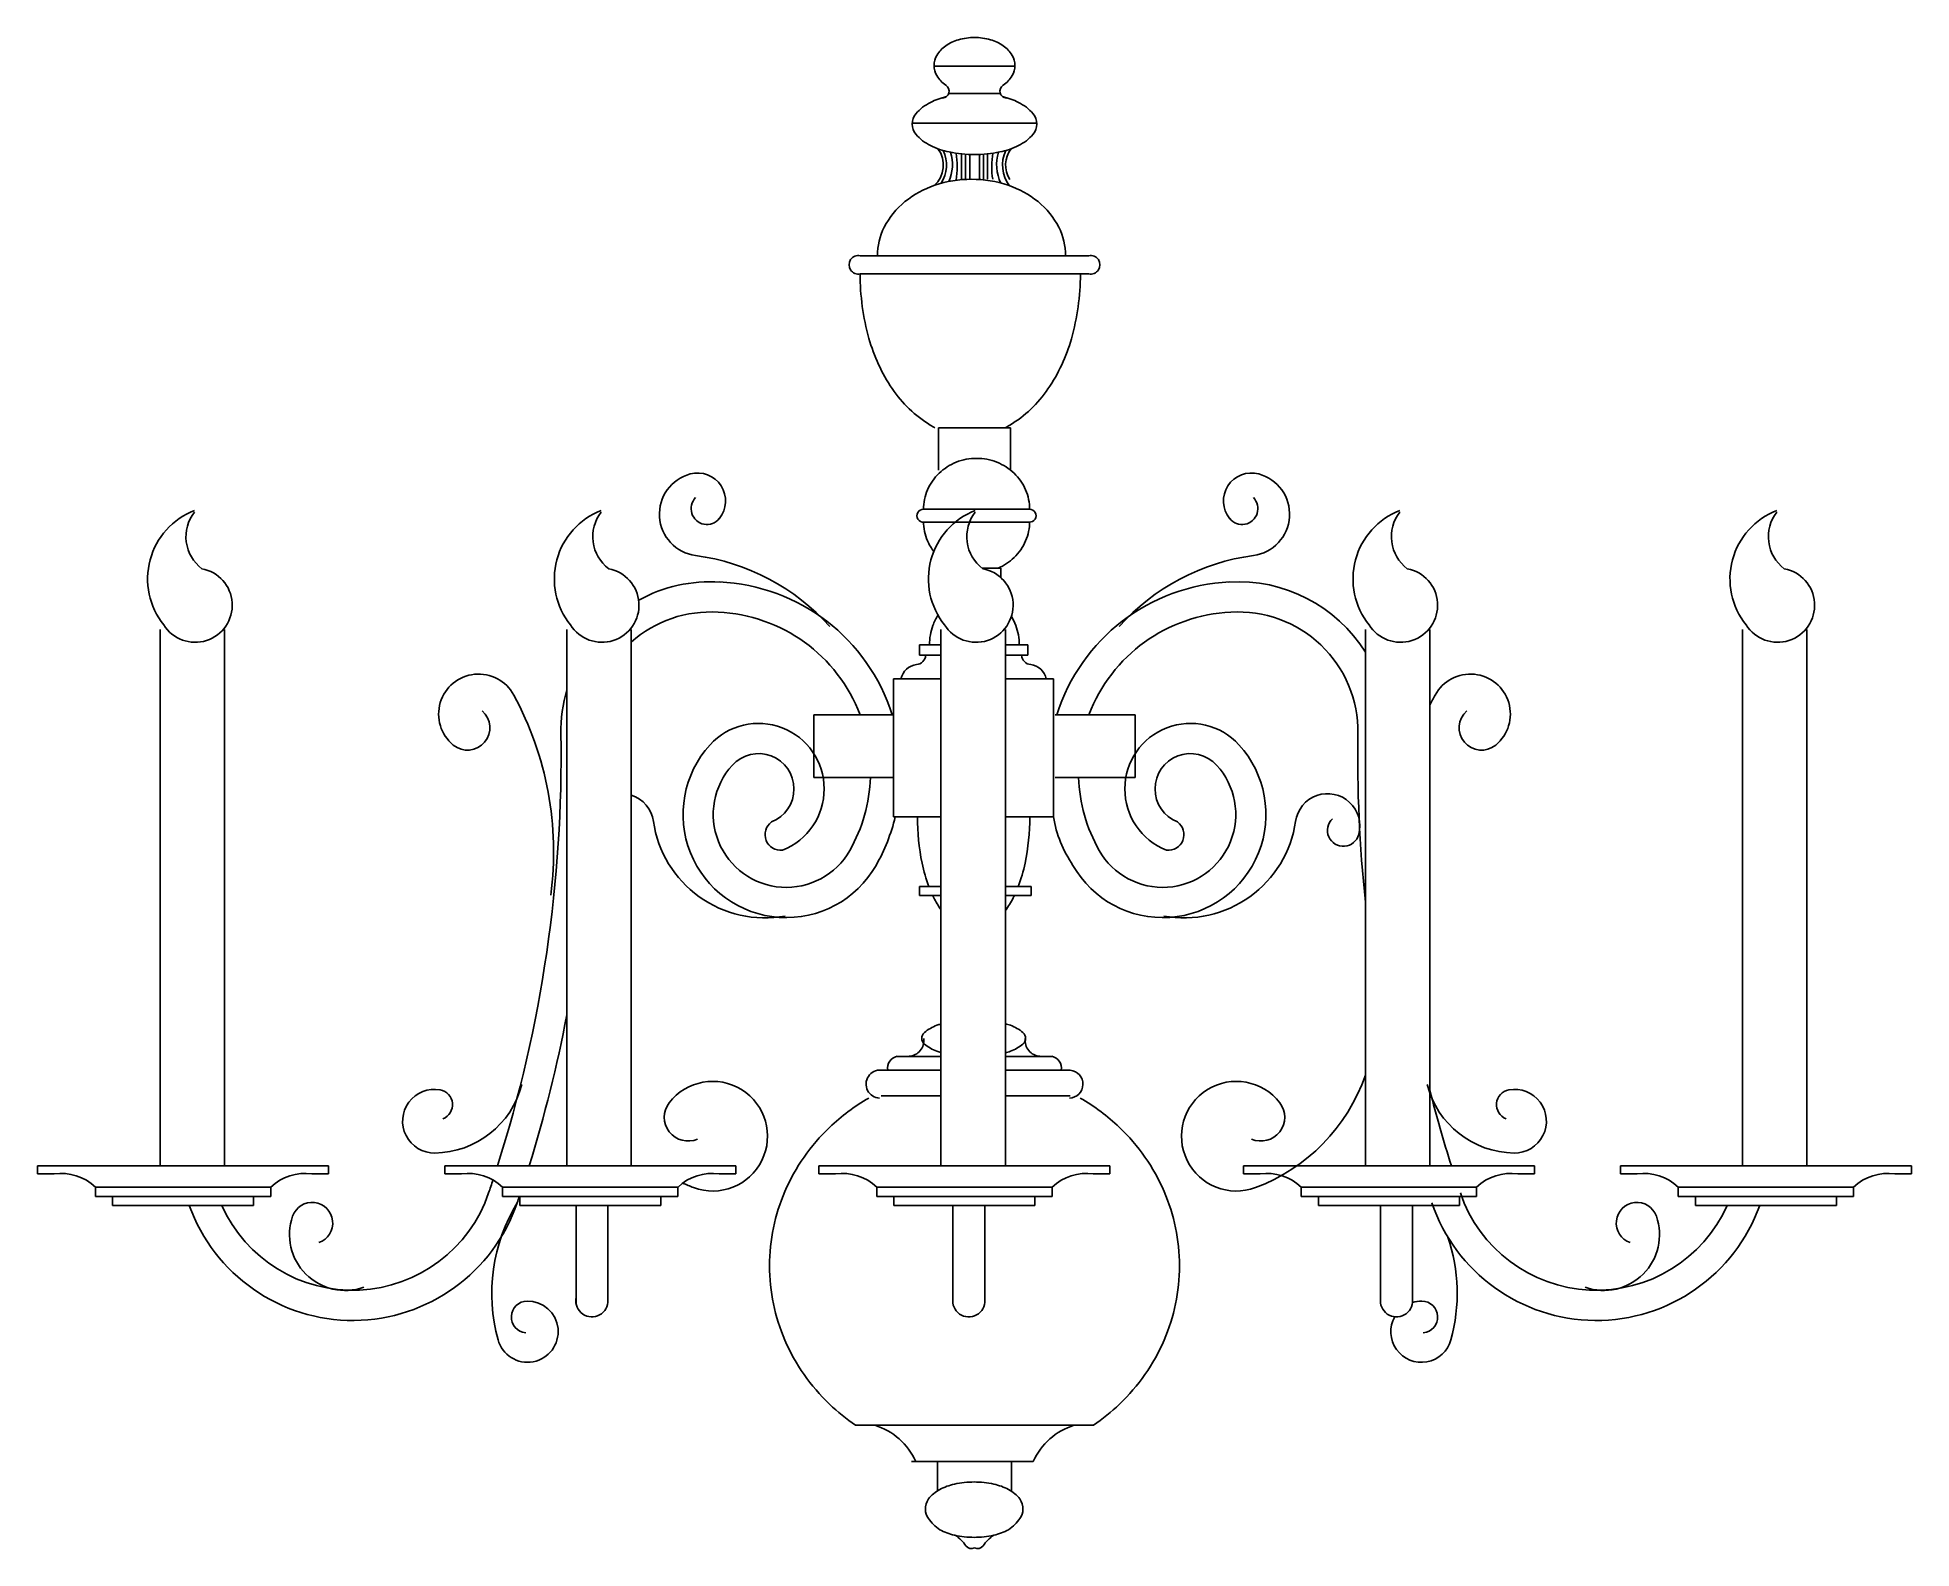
# Model space of a CAD drawing. Extents: x -62012 to -61143, y -33835 to -33135.
import ezdxf

# ---------------------------------------------------------------- set-up
doc = ezdxf.new("R2010")
doc.units = 0
doc.header["$MEASUREMENT"] = 0
doc.layers.add('3', color=3, linetype='CONTINUOUS')
doc.layers.add('4', color=4, linetype='CONTINUOUS')

msp = doc.modelspace()

# ---------------------------------------------------------------- linework, layer by layer
at = {"layer": '3'}
for p, q in [((-61558.93, -33148.04), (-61596.44, -33148.04)), ((-61589.61, -33160.75), (-61565.76, -33160.75)), ((-61548.79, -33174.55), (-61606.58, -33174.55)), ((-61583.68, -33188.71), (-61583.68, -33200.5)), ((-61581.81, -33188.71), (-61581.81, -33200.5)), ((-61579.83, -33188.71), (-61579.83, -33200.5)), ((-61575.38, -33188.71), (-61575.38, -33200.62)), ((-61573.53, -33188.71), (-61573.53, -33200.5)), ((-61571.69, -33188.71), (-61571.69, -33200.5)), ((-61599.22, -33657.57), (-61514.91, -33657.57)), ((-61903.84, -33667.44), (-61985.09, -33667.44)), ((-61796.34, -33667.44), (-61715.09, -33667.44)), ((-61622.98, -33667.44), (-61541.73, -33667.44)), ((-61426.24, -33667.44), (-61344.99, -33667.44)), ((-61251.53, -33667.44), (-61170.28, -33667.44)), ((-61977.17, -33671.83), (-61911.76, -33671.83)), ((-61788.42, -33671.83), (-61723.01, -33671.83)), ((-61615.06, -33671.83), (-61549.65, -33671.83)), ((-61418.32, -33671.83), (-61352.91, -33671.83)), ((-61243.61, -33671.83), (-61178.2, -33671.83))]:
    msp.add_line(p, q, dxfattribs=at)
for centre, radius, start, end in [((-61592.62, -33159.68), 3.19, 272.51887, 58.49416), ((-61562.75, -33159.68), 3.19, 121.50584, 267.48113), ((-61606.41, -33193.93), 15.75, 327.61423, 25.42841), ((-61607.11, -33193.68), 19.2, 335.83961, 17.30936), ((-61621.82, -33194.62), 36.15, 349.87584, 10.00934), ((-61533.55, -33194.62), 36.15, 169.99066, 189.3633), ((-61548.26, -33193.68), 19.2, 162.69064, 206.55448), ((-61548.96, -33193.93), 15.75, 154.57159, 217.25044), ((-61699.97, -33456.36), 69.38, 163.80264, 180.91406)]:
    msp.add_arc(centre, radius, start, end, dxfattribs=at)
at = {"layer": '4'}
for p, q in [((-61565.76, -33160.75), (-61589.61, -33160.75)), ((-61630.69, -33235.91), (-61577.68, -33235.91)), ((-61524.68, -33235.91), (-61577.68, -33235.91)), ((-61630.69, -33244.33), (-61577.68, -33244.33)), ((-61524.68, -33244.33), (-61577.68, -33244.33)), ((-61561.01, -33315.62), (-61594.36, -33315.62)), ((-61594.36, -33315.62), (-61594.36, -33335.25)), ((-61561.01, -33315.62), (-61561.01, -33335.25)), ((-61552.12, -33353.43), (-61601.64, -33353.43)), ((-61551.96, -33359.32), (-61601.8, -33359.32)), ((-61565.5, -33380.66), (-61574.2, -33380.66)), ((-61565.5, -33380.66), (-61565.5, -33385.05)), ((-61955.1, -33409.16), (-61955.1, -33657.25)), ((-61925.22, -33409.16), (-61925.22, -33657.25)), ((-61766.6, -33409.16), (-61766.6, -33657.25)), ((-61736.72, -33409.16), (-61736.72, -33657.25)), ((-61593.24, -33409.16), (-61593.24, -33657.25)), ((-61563.36, -33409.16), (-61563.36, -33657.25)), ((-61396.5, -33409.16), (-61396.5, -33657.25)), ((-61366.62, -33409.16), (-61366.62, -33657.25)), ((-61221.79, -33409.16), (-61221.79, -33657.25)), ((-61191.91, -33409.16), (-61191.91, -33657.25)), ((-61593.24, -33416.22), (-61603.23, -33416.22)), ((-61603.23, -33416.22), (-61603.23, -33421.03)), ((-61553, -33416.22), (-61563.36, -33416.22)), ((-61553, -33416.22), (-61553, -33421.03)), ((-61593.24, -33421.03), (-61603.23, -33421.03)), ((-61553, -33421.03), (-61563.36, -33421.03)), ((-61593.24, -33432.03), (-61615.15, -33432.03)), ((-61615.15, -33432.03), (-61615.15, -33495.94)), ((-61541.08, -33432.03), (-61563.36, -33432.03)), ((-61541.08, -33432.03), (-61541.08, -33495.94)), ((-61615.09, -33448.61), (-61652.07, -33448.61)), ((-61652.07, -33448.61), (-61652.07, -33477.65)), ((-61540.28, -33448.61), (-61503.3, -33448.61)), ((-61503.3, -33448.61), (-61503.3, -33477.65)), ((-61652.07, -33477.65), (-61615.09, -33477.65)), ((-61503.3, -33477.65), (-61540.28, -33477.65)), ((-61593.24, -33495.94), (-61615.15, -33495.94)), ((-61541.08, -33495.94), (-61563.36, -33495.94)), ((-61593.24, -33528.24), (-61603.17, -33528.24)), ((-61603.17, -33532.36), (-61603.17, -33528.24)), ((-61551.42, -33528.24), (-61563.36, -33528.24)), ((-61551.42, -33528.24), (-61551.42, -33532.36)), ((-61593.24, -33532.36), (-61603.17, -33532.36)), ((-61551.42, -33532.36), (-61563.36, -33532.36)), ((-61593.24, -33606.89), (-61613.53, -33606.89)), ((-61541.84, -33606.89), (-61563.36, -33606.89)), ((-61593.24, -33613.26), (-61620.98, -33613.26)), ((-61533.32, -33613.26), (-61563.36, -33613.26)), ((-61593.24, -33625.14), (-61620.98, -33625.14)), ((-61533.32, -33625.14), (-61563.36, -33625.14)), ((-61877.02, -33657.57), (-62011.91, -33657.57)), ((-61927.6, -33657.57), (-62011.91, -33657.57)), ((-62011.91, -33657.57), (-62011.91, -33661.37)), ((-61877.02, -33657.57), (-61877.02, -33661.37)), ((-61823.16, -33657.57), (-61688.27, -33657.57)), ((-61823.16, -33657.57), (-61823.16, -33661.37)), ((-61772.57, -33657.57), (-61688.27, -33657.57)), ((-61688.27, -33657.57), (-61688.27, -33661.37)), ((-61649.8, -33657.57), (-61649.8, -33661.37)), ((-61649.8, -33657.57), (-61514.91, -33657.57)), ((-61514.91, -33657.57), (-61514.91, -33661.37)), ((-61453.06, -33657.57), (-61453.06, -33661.37)), ((-61453.06, -33657.57), (-61318.17, -33657.57)), ((-61402.47, -33657.57), (-61318.17, -33657.57)), ((-61318.17, -33657.57), (-61318.17, -33661.37)), ((-61278.35, -33657.57), (-61143.46, -33657.57)), ((-61278.35, -33657.57), (-61278.35, -33661.37)), ((-61227.76, -33657.57), (-61143.46, -33657.57)), ((-61143.46, -33657.57), (-61143.46, -33661.37)), ((-62011.91, -33661.37), (-62004.19, -33661.37)), ((-61985.09, -33667.44), (-61985.09, -33671.83)), ((-61903.84, -33667.44), (-61903.84, -33671.83)), ((-61877.02, -33661.37), (-61884.74, -33661.37)), ((-61823.16, -33661.37), (-61815.44, -33661.37)), ((-61796.34, -33667.44), (-61796.34, -33671.83)), ((-61715.09, -33667.44), (-61715.09, -33671.83)), ((-61688.27, -33661.37), (-61695.99, -33661.37)), ((-61649.8, -33661.37), (-61642.08, -33661.37)), ((-61622.98, -33667.44), (-61622.98, -33671.83)), ((-61541.73, -33667.44), (-61541.73, -33671.83)), ((-61514.91, -33661.37), (-61522.63, -33661.37)), ((-61453.06, -33661.37), (-61445.34, -33661.37)), ((-61426.24, -33667.44), (-61426.24, -33671.83)), ((-61344.99, -33667.44), (-61344.99, -33671.83)), ((-61318.17, -33661.37), (-61325.89, -33661.37)), ((-61278.35, -33661.37), (-61270.63, -33661.37)), ((-61251.53, -33667.44), (-61251.53, -33671.83)), ((-61170.28, -33667.44), (-61170.28, -33671.83)), ((-61143.46, -33661.37), (-61151.18, -33661.37)), ((-61977.17, -33671.83), (-61985.09, -33671.83)), ((-61977.17, -33671.83), (-61977.17, -33675.94)), ((-61911.76, -33675.94), (-61977.17, -33675.94)), ((-61903.84, -33671.83), (-61911.76, -33671.83)), ((-61911.76, -33671.83), (-61911.76, -33675.94)), ((-61796.34, -33671.83), (-61788.42, -33671.83)), ((-61788.42, -33671.83), (-61788.42, -33675.94)), ((-61788.42, -33675.94), (-61723.01, -33675.94)), ((-61762.35, -33675.87), (-61762.35, -33721.47)), ((-61747.53, -33675.87), (-61747.53, -33719.83)), ((-61723.01, -33671.83), (-61723.01, -33675.94)), ((-61723.01, -33671.83), (-61715.09, -33671.83)), ((-61622.98, -33671.83), (-61615.06, -33671.83)), ((-61615.06, -33671.83), (-61615.06, -33675.94)), ((-61615.06, -33675.94), (-61549.65, -33675.94)), ((-61587.67, -33675.87), (-61587.67, -33721.47)), ((-61572.84, -33675.87), (-61572.84, -33719.83)), ((-61549.65, -33671.83), (-61549.65, -33675.94)), ((-61549.65, -33671.83), (-61541.73, -33671.83)), ((-61426.24, -33671.83), (-61418.32, -33671.83)), ((-61418.32, -33671.83), (-61418.32, -33675.94)), ((-61418.32, -33675.94), (-61352.91, -33675.94)), ((-61389.47, -33675.87), (-61389.47, -33721.5)), ((-61374.64, -33675.87), (-61374.64, -33719.83)), ((-61352.91, -33671.83), (-61352.91, -33675.94)), ((-61352.91, -33671.83), (-61344.99, -33671.83)), ((-61251.53, -33671.83), (-61243.61, -33671.83)), ((-61243.61, -33671.83), (-61243.61, -33675.94)), ((-61243.61, -33675.94), (-61178.2, -33675.94)), ((-61178.2, -33671.83), (-61178.2, -33675.94)), ((-61178.2, -33671.83), (-61170.28, -33671.83)), ((-61522.61, -33777.85), (-61632.76, -33777.85)), ((-61550.48, -33794.62), (-61606.88, -33794.62)), ((-61594.84, -33794.62), (-61594.84, -33808.41)), ((-61560.53, -33794.62), (-61560.53, -33808.41))]:
    msp.add_line(p, q, dxfattribs=at)
for points in [[(-61590.7, -33157.12, -0.003837), (-61590.95, -33156.95, -0.106929), (-61595.15, -33152.47, -0.135692), (-61596.44, -33147.78, -0.135692), (-61595.15, -33143.08, -0.106929), (-61590.95, -33138.6, -0.081716), (-61585.13, -33135.84, -0.069886), (-61577.68, -33134.8, -0.069886)], [(-61577.68, -33134.8, -0.069886), (-61570.24, -33135.84, -0.081716), (-61564.42, -33138.6, -0.106929), (-61560.22, -33143.08, -0.135692), (-61558.93, -33147.78, -0.135692), (-61560.22, -33152.47, -0.106929), (-61564.42, -33156.95, -0.003837), (-61564.67, -33157.12, -0.069886)], [(-61564.69, -33162.21, -0.054663), (-61557.25, -33164.89, -0.103664), (-61550.53, -33170.12, -0.177556), (-61548.78, -33174.89, -0.177556), (-61550.53, -33179.65, -0.103664), (-61557.25, -33184.88, -0.063816), (-61565.98, -33187.84, -0.049992), (-61577.68, -33189.02, -0.049992), (-61589.39, -33187.84, -0.063816), (-61598.12, -33184.88, -0.103664), (-61604.84, -33179.65, -0.177556), (-61606.59, -33174.89, -0.177556), (-61604.84, -33170.12, -0.103664), (-61598.12, -33164.89, -0.054663), (-61590.68, -33162.21, -0.049992)], [(-61622.67, -33235.91, -0.000016), (-61622.67, -33235.91, -0.118431), (-61619.51, -33222.74, -0.104639), (-61609.9, -33210.86, -0.08965), (-61596.14, -33203.28, -0.081326), (-61579.08, -33200.49, -0.081326), (-61562.01, -33203.28, -0.08965), (-61548.25, -33210.86, -0.104639), (-61538.64, -33222.74, -0.118431), (-61535.48, -33235.91, -0.118431)], [(-61595.99, -33315.62, -0.017695), (-61598.17, -33314.39, -0.107041), (-61615.83, -33297.51, -0.080755), (-61626.62, -33274.21, -0.068649), (-61630.69, -33244.33, -0.019104)], [(-61528.6, -33244.5, -0.068649), (-61532.77, -33274.37, -0.080755), (-61543.64, -33297.64, -0.107041), (-61561.36, -33314.46, -0.016839), (-61563.43, -33315.62, -0.137805)], [(-61528.6, -33244.33, -0.000396), (-61528.6, -33244.5, -0.068649)], [(-61601.28, -33353.43, -0.101995), (-61599.42, -33344.43, -0.099874), (-61594.08, -33336.72, -0.097014), (-61586.16, -33331.61, -0.095085), (-61576.71, -33329.8, -0.095085), (-61567.27, -33331.61, -0.097014), (-61559.34, -33336.72, -0.099874), (-61554, -33344.43, -0.101995), (-61552.15, -33353.43, -0.101995)], [(-61601.28, -33359.04, 0.101995), (-61599.42, -33368.04, 0.060058), (-61596.57, -33372.94, 0.09158)], [(-61566.78, -33380.66, 0.09158), (-61559.34, -33375.75, 0.099874), (-61554, -33368.04, 0.101995), (-61552.15, -33359.04, 0.101995)], [(-61598.56, -33416.22, -0.0872), (-61596.94, -33407.2, -0.055799), (-61594.6, -33402.52, -0.102479)], [(-61560.59, -33403, -0.049734), (-61558.55, -33407.2, -0.0872), (-61556.93, -33416.22, -0.088134)], [(-61560.35, -33416.15, -0.00143), (-61560.35, -33416.22, -0.106594)], [(-61598.79, -33528.24, -0.042802), (-61601.99, -33517.38, -0.050259), (-61604.15, -33495.94, -0.050259)], [(-61552.08, -33495.94, -0.050259), (-61554.24, -33517.38, -0.042802), (-61557.44, -33528.24, -0.103799)], [(-61593.24, -33538.85, -0.041925), (-61596.52, -33533.39, -0.004295), (-61597.01, -33532.36, -0.050259)], [(-61559.21, -33532.36, -0.004295), (-61559.7, -33533.39, -0.046157), (-61563.36, -33539.37, -0.176861)], [(-61593.24, -33605.14, -0.012607), (-61595.07, -33604.54, -0.091961), (-61600.88, -33601.19, -0.219419), (-61602.11, -33598.53, -0.219419), (-61600.88, -33595.87, -0.091961), (-61595.07, -33592.52, -0.012607), (-61593.24, -33591.92, -0.036388)], [(-61563.36, -33591.79, -0.015845), (-61561.07, -33592.52, -0.091961), (-61555.25, -33595.87, -0.219419), (-61554.02, -33598.53, -0.219419)], [(-61554.02, -33598.53, -0.219419), (-61555.25, -33601.19, -0.091961), (-61561.07, -33604.54, -0.015845), (-61563.36, -33605.28, -0.036388)], [(-61632.76, -33777.85, -0.041092), (-61644.86, -33768.06, -0.10014), (-61665.52, -33738.44, -0.102711), (-61672.68, -33703.94, -0.102711), (-61665.52, -33669.45, -0.10014), (-61644.86, -33639.82, -0.059992), (-61626.7, -33626.24, -0.094411)], [(-61528.67, -33626.24, -0.059992), (-61510.51, -33639.82, -0.10014), (-61489.85, -33669.45, -0.102711), (-61482.69, -33703.94, -0.102711), (-61489.85, -33738.44, -0.10014), (-61510.51, -33768.06, -0.041092), (-61522.61, -33777.85, -0.094411)]]:
    msp.add_lwpolyline(points, format="xyb", dxfattribs=at)
msp.add_lwpolyline([(-61577.84, -33804.11, -0.054164), (-61568.73, -33805.1, -0.068001), (-61561.86, -33807.62, -0.105431), (-61556.66, -33811.99, -0.143955), (-61555.24, -33816.84, -0.167179), (-61556.66, -33820.96, -0.09654), (-61561.86, -33826.25, -0.068001), (-61568.73, -33828.77, -0.054164), (-61577.84, -33829.76, -0.054164), (-61586.96, -33828.77, -0.068001), (-61593.82, -33826.25, -0.09654), (-61599.03, -33820.96, -0.167179), (-61600.44, -33816.84, -0.143955), (-61599.03, -33811.99, -0.105431), (-61593.82, -33807.62, -0.068001), (-61586.96, -33805.1, -0.054164)], format="xyb", close=True, dxfattribs=at)
for centre, radius, start, end in [((-61604.7, -33193.91), 12.59, 311.26101, 36.77757), ((-61550.67, -33193.91), 12.59, 143.22243, 211.84689), ((-61631.53, -33240.12), 4.29, 78.75339, 281.24661), ((-61523.84, -33240.12), 4.29, 258.75339, 101.24661), ((-61704.38, -33355.68), 19.32, 105.00806, 262.37945), ((-61706.02, -33349.56), 12.98, 320.83801, 105.00806), ((-61449.35, -33349.56), 12.98, 74.99194, 219.16199), ((-61450.99, -33355.68), 19.32, 277.62055, 74.99194), ((-61450.99, -33355.68), 19.32, 277.62055, 74.99194), ((-61701.66, -33353.11), 7.35, 135.93401, 320.83801), ((-61453.71, -33353.11), 7.35, 219.16199, 44.06599), ((-61453.71, -33353.11), 7.35, 219.16199, 44.06599), ((-61926.81, -33385.69), 34.08, 111.28758, 218.67547), ((-61924.57, -33366.11), 18.54, 142.03804, 233.07356), ((-61738.32, -33385.69), 34.08, 111.28758, 218.67547), ((-61736.07, -33366.11), 18.54, 142.03804, 233.07356), ((-61601.46, -33356.38), 2.96, 86.41789, 276.60538), ((-61564.96, -33385.69), 34.08, 111.28758, 218.67547), ((-61562.72, -33366.11), 18.54, 142.03804, 233.07356), ((-61552.13, -33356.38), 2.95, 266.69644, 90.28028), ((-61368.21, -33385.69), 34.08, 111.28758, 218.67547), ((-61365.97, -33366.11), 18.54, 142.03804, 233.07356), ((-61193.51, -33385.69), 34.08, 111.28758, 218.67547), ((-61191.27, -33366.11), 18.54, 142.03804, 233.07356), ((-61938.86, -33397.84), 17.2, 212.13617, 79.46549), ((-61750.36, -33397.84), 17.2, 212.13617, 79.46549), ((-61720.43, -33475.61), 101.67, 41.85863, 82.37945), ((-61577, -33397.84), 17.2, 212.13617, 79.46549), ((-61434.94, -33475.61), 101.67, 97.62055, 138.14137), ((-61380.26, -33397.84), 17.2, 212.13617, 79.46549), ((-61205.55, -33397.84), 17.2, 212.13617, 79.46549), ((-61699.97, -33456.36), 69.38, 86.3898, 118.71767), ((-61699.79, -33474.96), 87.95, 17.43429, 87.44067), ((-61455.58, -33474.96), 87.95, 92.55933, 162.56571), ((-61455.4, -33456.36), 69.38, 31.91125, 93.6102), ((-61699.97, -33456.36), 55.39, 86.3898, 131.56216), ((-61699.79, -33474.96), 73.96, 20.87416, 87.44067), ((-61455.58, -33474.96), 73.96, 92.55933, 159.12584), ((-61455.4, -33456.36), 55.39, 359.08594, 93.6102), ((-61603.43, -33433.84), 8.55, 97.7413, 167.30586), ((-61604.95, -33420.75), 4.64, 274.57483, 356.49516), ((-61551.28, -33420.75), 4.64, 183.50484, 265.42517), ((-61552.8, -33433.84), 8.55, 12.69554, 82.25903), ((-61807.47, -33448.3), 18.55, 28.40924, 230.67118), ((-61347.9, -33448.3), 18.55, 309.32882, 151.59076), ((-61925.55, -33512.16), 152.79, 352.48005, 28.40924), ((-61229.82, -33512.16), 152.79, 151.59076, 153.5445), ((-61812.64, -33454.61), 10.39, 230.67118, 48.81652), ((-61677.77, -33483.02), 30.42, 291.48232, 137.57183), ((-61477.6, -33483.02), 30.42, 42.42817, 248.51768), ((-61342.73, -33454.61), 10.39, 131.18348, 309.32882), ((-62397.85, -33467.49), 628.58, 342.39907, 0.91406), ((-60757.52, -33467.49), 642.58, 179.08594, 186.06748), ((-61664.91, -33494.77), 47.84, 137.57183, 330.41108), ((-61677.77, -33483.02), 16.42, 291.48232, 137.57183), ((-61490.46, -33494.77), 47.84, 209.58892, 42.42817), ((-61477.6, -33483.02), 16.42, 42.42817, 248.51768), ((-61664.91, -33494.77), 33.84, 137.57183, 330.41108), ((-61699.79, -33474.96), 73.96, 330.41108, 357.91998), ((-61455.58, -33474.96), 73.96, 182.08002, 209.58892), ((-61490.46, -33494.77), 33.84, 209.58892, 42.42817), ((-61741.3, -33500.17), 14.99, 8.2629, 72.1905), ((-61414.07, -33500.17), 14.99, 344.74169, 171.7371), ((-61699.79, -33474.96), 87.95, 330.41108, 346.20202), ((-61486.74, -33487.17), 55.04, 189.17199, 214.56505), ((-61674.76, -33490.5), 52.25, 188.2629, 280.26664), ((-61667.53, -33504.16), 7.22, 125.79457, 277.17007), ((-61480.61, -33490.5), 52.25, 259.73336, 351.7371), ((-61487.84, -33504.16), 7.22, 262.82993, 54.20543), ((-61406.74, -33502.17), 7.39, 133.3647, 344.74169), ((-62397.85, -33467.49), 642.58, 342.79455, 349.22396), ((-61608.36, -33599.65), 7.21, 272.76447, 8.19774), ((-61547.01, -33599.65), 7.21, 171.80226, 267.23553), ((-61612.34, -33612.36), 5.61, 102.06795, 189.27795), ((-61543.03, -33612.36), 5.61, 350.72205, 77.93205), ((-61621.45, -33619.74), 6.5, 85.82568, 268.06005), ((-61533.86, -33619.79), 6.45, 271.46931, 85.19067), ((-61477.51, -33587.27), 85.85, 290.48192, 340.66888), ((-61827.96, -33636.93), 14.75, 79.7262, 270.73944), ((-61828.31, -33609.56), 42.13, 270.73944, 345.68985), ((-61826.57, -33629.29), 6.99, 290.66924, 79.7262), ((-61699.01, -33643.89), 25.4, 249.51808, 142.39327), ((-61456.36, -33643.89), 25.4, 37.60673, 290.48192), ((-61327.06, -33609.56), 42.13, 194.31015, 269.26056), ((-60757.52, -33467.49), 628.58, 194.30387, 197.60093), ((-61328.8, -33629.29), 6.99, 100.2738, 249.33076), ((-61327.41, -33636.93), 14.75, 269.26056, 100.2738), ((-61710.41, -33635.11), 11.02, 142.39327, 293.39415), ((-61444.96, -33635.11), 11.02, 246.60585, 37.60673), ((-62000.96, -33684.3), 23.15, 46.73891, 98.02588), ((-61887.97, -33684.3), 23.15, 81.97412, 133.26109), ((-61812.21, -33684.3), 23.15, 46.73891, 98.02588), ((-62397.85, -33467.49), 628.58, 341.18829, 341.76956), ((-61699.22, -33684.3), 23.15, 81.97412, 133.26109), ((-61677.86, -33587.27), 85.85, 245.89752, 249.51808), ((-61638.85, -33684.3), 23.15, 46.73891, 98.02588), ((-61525.86, -33684.3), 23.15, 81.97412, 133.26109), ((-61442.11, -33684.3), 23.15, 46.73891, 98.02588), ((-61329.12, -33684.3), 23.15, 81.97412, 133.26109), ((-61267.4, -33684.3), 23.15, 46.73891, 98.02588), ((-61154.41, -33684.3), 23.15, 81.97412, 133.26109), ((-61865.81, -33648.74), 80.52, 199.74437, 341.18829), ((-61865.81, -33648.74), 66.52, 204.13609, 341.18829), ((-61884.65, -33684.13), 9.57, 289.41071, 160.62799), ((-61720.47, -33716.76), 80.91, 148.68153, 195.3808), ((-62397.85, -33467.49), 642.58, 341.18829, 341.45809), ((-61289.56, -33648.74), 80.52, 198.81171, 340.25563), ((-61289.56, -33648.74), 66.52, 198.81171, 335.86391), ((-61270.72, -33684.13), 9.57, 19.37201, 250.58929), ((-61869.3, -33689.52), 25.83, 160.62799, 289.41131), ((-61286.07, -33689.52), 25.83, 250.58869, 19.37201), ((-61434.9, -33716.76), 80.91, 344.6192, 18.8424), ((-61784.81, -33734.46), 14.19, 195.3808, 90.84136), ((-61784.91, -33727.66), 7.39, 90.84136, 264.17563), ((-61754.99, -33720.16), 7.47, 171.40981, 2.50837), ((-61580.31, -33720.16), 7.47, 171.40981, 2.50837), ((-61382.11, -33720.16), 7.47, 171.40981, 2.50837), ((-61370.56, -33734.46), 14.19, 89.15864, 106.95966), ((-61370.46, -33727.66), 7.39, 275.82437, 89.15864), ((-61370.56, -33734.46), 14.19, 151.01046, 344.6192), ((-61632.87, -33807.2), 30.68, 24.2054, 73.07107), ((-61522.5, -33807.2), 30.68, 106.92893, 155.7946), ((-61596.62, -33843.82), 18.05, 33.85311, 56.45518), ((-61579.08, -33831.6), 3.34, 220.32421, 294.57076), ((-61576.29, -33831.6), 3.34, 245.42924, 319.67579), ((-61558.75, -33843.82), 18.05, 123.54482, 146.14689)]:
    msp.add_arc(centre, radius, start, end, dxfattribs=at)

doc.saveas('drawing.dxf')
